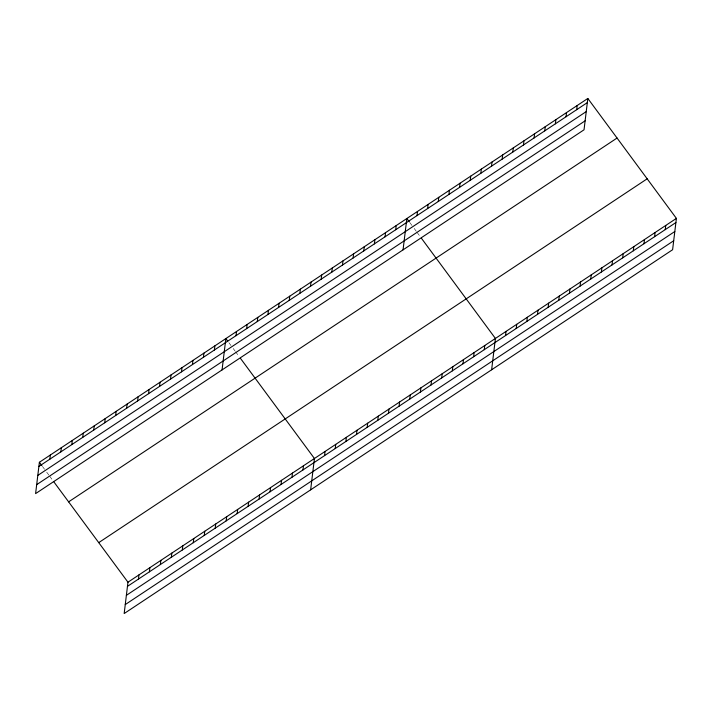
<?xml version="1.0" encoding="UTF-8"?>
<svg xmlns="http://www.w3.org/2000/svg" width="712" height="712" viewBox="0 0 712 712"><rect width="100%" height="100%" fill="white"/><g stroke="black" fill="none" stroke-linecap="round" stroke-linejoin="round"><path stroke-width="0.53" stroke-dasharray="3.56 2.67" d="M409.889 222.642L412.933 226.763M414.153 228.418L416.582 231.712M417.196 232.539L420.24 236.66M228.908 342.703L231.952 346.824M233.171 348.471L234.996 350.945M235.601 351.772L239.259 356.721M42.435 466.396L45.479 470.525M46.698 472.172L49.137 475.465M49.742 476.292L52.786 480.413"/><path stroke-width="1.07" d="M39.391 462.275L35.6 493.612L584.036 129.798L587.827 98.461L39.391 462.275L41.83 465.577M49.858 459.169L50.365 455.004M60.823 451.889L61.33 447.723M71.796 444.617L72.295 440.452M82.761 437.337L83.268 433.172M93.735 430.066L94.233 425.892M104.7 422.786L105.207 418.62M115.664 415.505L116.172 411.34M126.638 408.234L127.145 404.069M137.603 400.954L138.11 396.789M148.577 393.683L149.075 389.517M54.005 482.068L127.964 582.202L124.173 613.539L672.609 249.725L676.4 218.388L587.827 98.461M159.541 386.402L160.049 382.237M138.431 579.096L138.938 574.922M170.515 379.131L171.014 374.966M149.395 571.816L149.903 567.651M181.48 371.851L181.987 367.686M160.369 564.536L160.876 560.371M192.454 364.571L192.952 360.406M171.334 557.265L171.841 553.099M203.418 357.299L203.926 353.134M182.308 549.984L182.806 545.819M214.383 350.019L214.891 345.854M193.272 542.713L193.78 538.548M222.064 369.92L225.855 338.583L227.689 341.057M204.246 535.433L204.745 531.268M236.001 335.681L236.509 331.516M215.211 528.162L215.718 523.996M246.646 328.624L247.153 324.458M226.176 520.881L226.683 516.716M257.29 321.557L257.797 317.392M237.149 513.601L237.657 509.436M267.943 314.499L268.442 310.334M248.114 506.33L248.622 502.165M278.588 307.433L279.086 303.267M259.088 499.05L259.586 494.884M289.232 300.375L289.74 296.21M270.053 491.778L270.56 487.613M299.877 293.308L300.384 289.143M281.026 484.498L281.525 480.333M310.521 286.251L311.028 282.085M291.991 477.227L292.498 473.062M321.174 279.184L321.673 275.019M302.965 469.947L303.463 465.782M331.819 272.126L332.317 267.961M310.646 489.838L314.437 458.501L240.478 358.367M342.463 265.06L342.97 260.895M324.574 455.609L325.081 451.444M353.108 258.002L353.615 253.828M335.219 448.551L335.726 444.377M363.752 250.935L364.259 246.77M345.872 441.485L346.37 437.319M374.396 243.878L374.904 239.704M356.516 434.418L357.015 430.253M385.05 236.811L385.548 232.646M367.161 427.36L367.668 423.195M395.694 229.753L396.192 225.579M377.805 420.294L378.312 416.128M403.054 249.859L406.846 218.522L409.275 221.815M388.449 413.236L388.957 409.071M416.983 215.629L417.49 211.455M399.094 406.169L399.601 402.004M427.627 208.563L428.135 204.397M409.747 399.112L410.245 394.946M438.281 201.496L438.779 197.331M420.392 392.045L420.899 387.88M448.925 194.438L449.423 190.273M431.036 384.987L431.543 380.822M459.569 187.372L460.077 183.207M441.68 377.921L442.188 373.755M470.214 180.314L470.721 176.149M452.325 370.863L452.832 366.698M480.858 173.247L481.365 169.082M462.978 363.796L463.476 359.631M491.511 166.19L492.01 162.025M473.622 356.739L474.121 352.573M502.156 159.123L502.654 154.958M484.267 349.672L484.774 345.507M512.8 152.065L513.308 147.9M491.627 369.786L495.418 338.449L421.459 238.306M523.445 144.999L523.952 140.834M505.556 335.548L506.063 331.383M534.089 137.941L534.596 133.776M516.209 328.49L516.707 324.325M544.733 130.875L545.241 126.709M526.853 321.423L527.352 317.258M555.387 123.817L555.885 119.652M537.498 314.366L538.005 310.201M566.031 116.75L566.529 112.585M548.142 307.299L548.649 303.134M576.676 109.692L577.183 105.527M558.787 300.242L559.294 296.076M569.431 293.175L569.938 289.01M580.084 286.117L580.583 281.952M590.729 279.051L591.236 274.885M601.373 271.993L601.88 267.819M612.017 264.926L612.525 260.761M622.662 257.869L623.169 253.695M633.315 250.802L633.813 246.637M643.959 243.744L644.458 239.57M654.604 236.678L655.111 232.513M665.248 229.611L665.756 225.446M38.884 466.44L587.32 102.626M37.807 475.411L586.234 111.597M36.686 484.649L585.122 120.835M68.619 501.853L617.055 138.039M98.737 542.624L647.172 178.81M127.964 582.202L676.4 218.388M127.466 586.368L675.893 222.553M126.38 595.339L674.807 231.516M125.259 604.568L673.694 240.754"/></g></svg>
